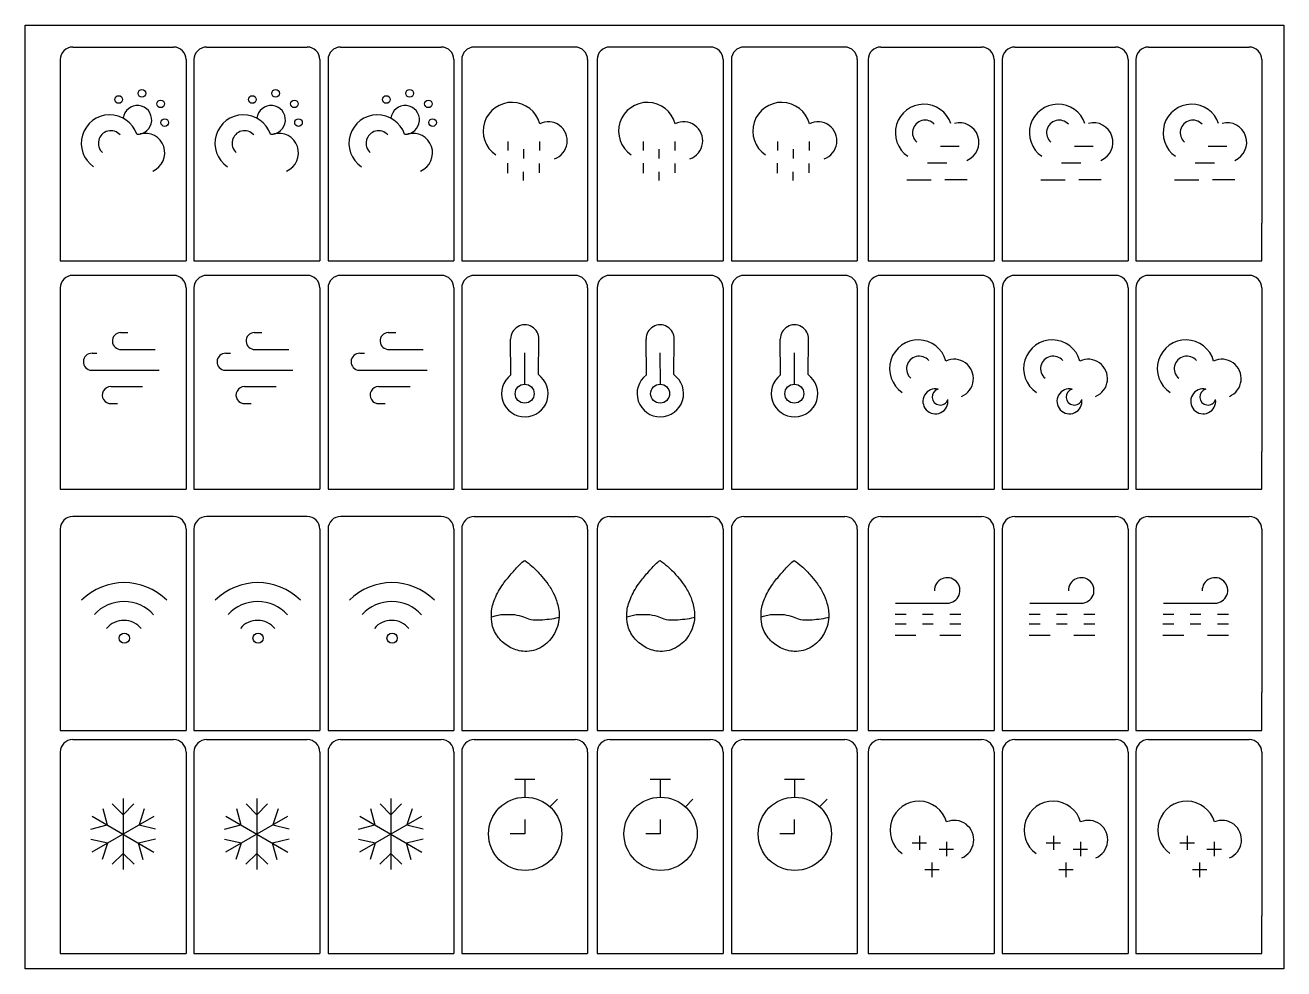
# Model space of a CAD drawing. Header units: millimetres. Extents: x 2133 to 4632, y 1065 to 2652.
# Drawn here: x 3372.7 to 3772.7, y 2005.3 to 2305.3 of the extents above; entities that cross this region are included whole.
import ezdxf

# ---------------------------------------------------------------- set-up
doc = ezdxf.new("R2010")
doc.units = ezdxf.units.MM
doc.layers.add('细实线', color=7, linetype='Continuous', lineweight=25)

msp = doc.modelspace()

# ---------------------------------------------------------------- linework, layer by layer
at = {"color": 7, "linetype": 'Continuous', "lineweight": 25}
for p, q in [((3387.834, 2298.303), (3419.834, 2298.303)), ((3430.326, 2298.303), (3462.326, 2298.303)), ((3472.926, 2298.303), (3504.926, 2298.303)), ((3547.418, 2298.303), (3515.418, 2298.303)), ((3590.462, 2298.303), (3558.462, 2298.303)), ((3633.116, 2298.303), (3601.116, 2298.303)), ((3644.587, 2298.303), (3676.587, 2298.303)), ((3687.187, 2298.303), (3719.187, 2298.303)), ((3729.68, 2298.303), (3761.68, 2298.303)), ((3383.834, 2294.303), (3383.834, 2242.303)), ((3423.834, 2294.303), (3423.834, 2230.303)), ((3426.326, 2294.303), (3426.326, 2230.303)), ((3466.326, 2294.303), (3466.326, 2230.303)), ((3468.926, 2294.303), (3468.926, 2230.303)), ((3508.926, 2294.303), (3508.926, 2230.303)), ((3511.418, 2294.303), (3511.418, 2230.303)), ((3551.418, 2294.303), (3551.418, 2230.303)), ((3554.462, 2294.303), (3554.462, 2230.303)), ((3594.462, 2294.303), (3594.462, 2230.303)), ((3597.116, 2294.303), (3597.116, 2230.303)), ((3637.116, 2294.303), (3637.116, 2230.303)), ((3640.587, 2294.303), (3640.587, 2230.303)), ((3680.587, 2294.303), (3680.587, 2230.303)), ((3683.187, 2294.303), (3683.187, 2230.303)), ((3723.187, 2294.303), (3723.187, 2230.303)), ((3725.68, 2294.303), (3725.68, 2242.303)), ((3765.68, 2294.303), (3765.68, 2242.303)), ((3388.834, 2230.303), (3392.834, 2230.303)), ((3419.834, 2225.719), (3387.834, 2225.719)), ((3462.326, 2225.719), (3430.326, 2225.719)), ((3504.926, 2225.719), (3472.926, 2225.719)), ((3547.418, 2225.719), (3515.418, 2225.719)), ((3590.462, 2225.719), (3558.462, 2225.719)), ((3633.116, 2225.719), (3601.116, 2225.719)), ((3676.587, 2225.719), (3644.587, 2225.719)), ((3719.187, 2225.719), (3687.187, 2225.719)), ((3761.68, 2225.719), (3729.68, 2225.719)), ((3383.834, 2221.719), (3383.834, 2169.719)), ((3423.834, 2221.719), (3423.834, 2169.719)), ((3426.326, 2221.719), (3426.326, 2169.719)), ((3466.326, 2221.719), (3466.326, 2169.719)), ((3468.926, 2221.719), (3468.926, 2169.719)), ((3508.926, 2221.719), (3508.926, 2169.719)), ((3511.418, 2221.719), (3511.418, 2169.719)), ((3551.418, 2221.719), (3551.418, 2169.719)), ((3554.462, 2221.719), (3554.462, 2169.719)), ((3594.462, 2221.719), (3594.462, 2169.719)), ((3597.116, 2221.719), (3597.116, 2169.719)), ((3637.116, 2221.719), (3637.116, 2169.719)), ((3640.587, 2221.719), (3640.587, 2169.719)), ((3680.587, 2221.719), (3680.587, 2169.719)), ((3683.187, 2221.719), (3683.187, 2169.719)), ((3723.187, 2221.719), (3723.187, 2169.719)), ((3725.68, 2221.719), (3725.68, 2169.719)), ((3765.68, 2221.719), (3765.68, 2169.719)), ((3419.834, 2149.068), (3387.834, 2149.068)), ((3462.326, 2149.068), (3430.326, 2149.068)), ((3504.926, 2149.068), (3472.926, 2149.068)), ((3515.418, 2149.068), (3547.418, 2149.068)), ((3558.462, 2149.068), (3590.462, 2149.068)), ((3601.116, 2149.068), (3633.116, 2149.068)), ((3644.587, 2149.068), (3676.587, 2149.068)), ((3687.187, 2149.068), (3719.187, 2149.068)), ((3729.68, 2149.068), (3761.68, 2149.068)), ((3383.834, 2145.068), (3383.834, 2093.068)), ((3423.834, 2145.068), (3423.834, 2093.068)), ((3426.326, 2145.068), (3426.326, 2093.068)), ((3466.326, 2145.068), (3466.326, 2093.068)), ((3468.926, 2145.068), (3468.926, 2093.068)), ((3508.926, 2145.068), (3508.926, 2093.068)), ((3511.418, 2145.068), (3511.418, 2093.068)), ((3551.418, 2145.068), (3551.418, 2093.068)), ((3554.462, 2145.068), (3554.462, 2093.068)), ((3594.462, 2145.068), (3594.462, 2093.068)), ((3597.116, 2145.068), (3597.116, 2093.068)), ((3637.116, 2145.068), (3637.116, 2093.068)), ((3640.587, 2145.068), (3640.587, 2093.068)), ((3680.587, 2145.068), (3680.587, 2093.068)), ((3683.187, 2145.068), (3683.187, 2093.068)), ((3723.187, 2145.068), (3723.187, 2093.068)), ((3725.68, 2145.068), (3725.68, 2093.068)), ((3765.68, 2145.068), (3765.68, 2093.068)), ((3387.834, 2078.143), (3419.834, 2078.143)), ((3430.326, 2078.143), (3462.326, 2078.143)), ((3472.926, 2078.143), (3504.926, 2078.143)), ((3515.418, 2078.143), (3547.418, 2078.143)), ((3558.462, 2078.143), (3590.462, 2078.143)), ((3601.116, 2078.143), (3633.116, 2078.143)), ((3644.587, 2078.143), (3676.587, 2078.143)), ((3687.187, 2078.143), (3719.187, 2078.143)), ((3729.68, 2078.143), (3761.68, 2078.143)), ((3383.834, 2074.143), (3383.834, 2022.143)), ((3423.834, 2074.143), (3423.834, 2022.143)), ((3426.326, 2074.143), (3426.326, 2010.143)), ((3466.326, 2074.143), (3466.326, 2022.143)), ((3468.926, 2074.143), (3468.926, 2022.143)), ((3508.926, 2074.143), (3508.926, 2022.143)), ((3511.418, 2074.143), (3511.418, 2022.143)), ((3551.418, 2074.143), (3551.418, 2022.143)), ((3554.462, 2074.143), (3554.462, 2022.143)), ((3594.462, 2074.143), (3594.462, 2010.143)), ((3597.116, 2074.143), (3597.116, 2022.143)), ((3637.116, 2074.143), (3637.116, 2022.143)), ((3640.587, 2074.143), (3640.587, 2022.143)), ((3680.587, 2074.143), (3680.587, 2022.143)), ((3683.187, 2074.143), (3683.187, 2022.143)), ((3723.187, 2074.143), (3723.187, 2022.143)), ((3725.68, 2074.143), (3725.68, 2022.143)), ((3765.68, 2074.143), (3765.68, 2022.143))]:
    msp.add_line(p, q, dxfattribs=at)
for centre, start, end in [((3387.834, 2294.303), 90, 180), ((3419.834, 2294.303), 0, 90), ((3430.326, 2294.303), 90, 180), ((3462.326, 2294.303), 0, 90), ((3472.926, 2294.303), 90, 180), ((3504.926, 2294.303), 0, 90), ((3515.418, 2294.303), 90, 180), ((3547.418, 2294.303), 0, 90), ((3558.462, 2294.303), 90, 180), ((3590.462, 2294.303), 0, 90), ((3601.116, 2294.303), 90, 180), ((3633.116, 2294.303), 0, 90), ((3644.587, 2294.303), 90, 180), ((3676.587, 2294.303), 0, 90), ((3687.187, 2294.303), 90, 180), ((3719.187, 2294.303), 0, 90), ((3729.68, 2294.303), 90, 180), ((3761.68, 2294.303), 0, 90), ((3387.834, 2221.719), 90, 180), ((3419.834, 2221.719), 0, 90), ((3430.326, 2221.719), 90, 180), ((3462.326, 2221.719), 0, 90), ((3472.926, 2221.719), 90, 180), ((3504.926, 2221.719), 0, 90), ((3515.418, 2221.719), 90, 180), ((3547.418, 2221.719), 0, 90), ((3558.462, 2221.719), 90, 180), ((3590.462, 2221.719), 0, 90), ((3601.116, 2221.719), 90, 180), ((3633.116, 2221.719), 0, 90), ((3644.587, 2221.719), 90, 180), ((3676.587, 2221.719), 0, 90), ((3687.187, 2221.719), 90, 180), ((3719.187, 2221.719), 0, 90), ((3729.68, 2221.719), 90, 180), ((3761.68, 2221.719), 0, 90), ((3387.834, 2145.068), 90, 180), ((3419.834, 2145.068), 0, 90), ((3430.326, 2145.068), 90, 180), ((3462.326, 2145.068), 0, 90), ((3472.926, 2145.068), 90, 180), ((3504.926, 2145.068), 0, 90), ((3515.418, 2145.068), 90, 180), ((3547.418, 2145.068), 0, 90), ((3558.462, 2145.068), 90, 180), ((3590.462, 2145.068), 0, 90), ((3601.116, 2145.068), 90, 180), ((3633.116, 2145.068), 0, 90), ((3644.587, 2145.068), 90, 180), ((3676.587, 2145.068), 0, 90), ((3687.187, 2145.068), 90, 180), ((3719.187, 2145.068), 0, 90), ((3729.68, 2145.068), 90, 180), ((3761.68, 2145.068), 0, 90), ((3387.834, 2074.143), 90, 180), ((3419.834, 2074.143), 0, 90), ((3430.326, 2074.143), 90, 180), ((3462.326, 2074.143), 0, 90), ((3472.926, 2074.143), 90, 180), ((3504.926, 2074.143), 0, 90), ((3515.418, 2074.143), 90, 180), ((3547.418, 2074.143), 0, 90), ((3558.462, 2074.143), 90, 180), ((3590.462, 2074.143), 0, 90), ((3601.116, 2074.143), 90, 180), ((3633.116, 2074.143), 0, 90), ((3644.587, 2074.143), 90, 180), ((3676.587, 2074.143), 0, 90), ((3687.187, 2074.143), 90, 180), ((3719.187, 2074.143), 0, 90), ((3729.68, 2074.143), 90, 180), ((3761.68, 2074.143), 0, 90)]:
    msp.add_arc(centre, 4, start, end, dxfattribs=at)
at = {"layer": '细实线'}
for p, q in [((3526.021, 2268.303), (3526.021, 2265.388)), ((3569.065, 2268.303), (3569.065, 2265.388)), ((3611.719, 2268.303), (3611.719, 2265.388)), ((3531.024, 2265.803), (3531.024, 2262.831)), ((3574.067, 2265.803), (3574.067, 2262.831)), ((3616.721, 2265.803), (3616.721, 2262.831)), ((3663.59, 2266.75), (3669.511, 2266.75)), ((3706.19, 2266.75), (3712.112, 2266.75)), ((3748.683, 2266.75), (3754.605, 2266.75)), ((3525.998, 2261.402), (3525.998, 2258.222)), ((3536.049, 2261.241), (3536.049, 2258.314)), ((3569.042, 2261.402), (3569.042, 2258.222)), ((3579.092, 2261.241), (3579.092, 2258.314)), ((3611.696, 2261.402), (3611.696, 2258.222)), ((3621.746, 2261.241), (3621.746, 2258.314)), ((3659.458, 2261.473), (3665.564, 2261.473)), ((3702.059, 2261.473), (3708.164, 2261.473)), ((3744.552, 2261.473), (3750.657, 2261.473)), ((3530.977, 2258.683), (3530.977, 2255.849)), ((3574.021, 2258.683), (3574.021, 2255.849)), ((3616.675, 2258.683), (3616.675, 2255.849)), ((3652.894, 2256.059), (3660.587, 2256.059)), ((3664.921, 2256.243), (3672.036, 2256.243)), ((3695.494, 2256.059), (3703.187, 2256.059)), ((3707.521, 2256.243), (3714.637, 2256.243)), ((3737.987, 2256.059), (3745.68, 2256.059)), ((3750.014, 2256.243), (3757.129, 2256.243)), ((3383.834, 2242.303), (3383.834, 2230.303)), ((3725.68, 2242.303), (3725.68, 2230.303)), ((3765.68, 2230.303), (3765.68, 2242.303)), ((3383.834, 2230.303), (3388.834, 2230.303)), ((3392.834, 2230.303), (3423.834, 2230.303)), ((3426.326, 2230.303), (3466.326, 2230.303)), ((3468.926, 2230.303), (3508.926, 2230.303)), ((3511.418, 2230.303), (3551.418, 2230.303)), ((3554.462, 2230.303), (3594.462, 2230.303)), ((3597.116, 2230.303), (3637.116, 2230.303)), ((3640.587, 2230.303), (3680.587, 2230.303)), ((3683.187, 2230.303), (3723.187, 2230.303)), ((3725.68, 2230.303), (3765.68, 2230.303)), ((3402.94, 2207.548), (3405.354, 2207.548)), ((3445.433, 2207.548), (3447.847, 2207.548)), ((3488.032, 2207.548), (3490.446, 2207.548)), ((3527.052, 2194.048), (3526.967, 2205.485)), ((3535.764, 2194.156), (3535.918, 2205.457)), ((3570.095, 2194.048), (3570.01, 2205.485)), ((3578.808, 2194.156), (3578.962, 2205.457)), ((3612.749, 2194.048), (3612.664, 2205.485)), ((3621.462, 2194.156), (3621.615, 2205.457)), ((3393.946, 2200.936), (3395.446, 2200.936)), ((3403.229, 2202.162), (3414.02, 2202.162)), ((3436.438, 2200.936), (3437.939, 2200.936)), ((3445.722, 2202.162), (3456.512, 2202.162)), ((3479.038, 2200.936), (3480.538, 2200.936)), ((3488.321, 2202.162), (3499.112, 2202.162)), ((3531.506, 2191.117), (3531.471, 2201.042)), ((3574.549, 2191.117), (3574.515, 2201.042)), ((3617.203, 2191.117), (3617.168, 2201.042)), ((3393.736, 2195.546), (3415.292, 2195.546)), ((3436.229, 2195.546), (3457.785, 2195.546)), ((3478.828, 2195.546), (3500.384, 2195.546)), ((3399.876, 2190.35), (3409.967, 2190.349)), ((3442.369, 2190.35), (3452.46, 2190.349)), ((3484.968, 2190.35), (3495.059, 2190.349)), ((3400.04, 2184.962), (3402.028, 2184.962)), ((3442.532, 2184.962), (3444.521, 2184.962)), ((3485.132, 2184.962), (3487.12, 2184.962)), ((3383.834, 2169.719), (3383.834, 2157.719)), ((3423.834, 2169.719), (3423.834, 2157.719)), ((3426.326, 2169.719), (3426.326, 2157.719)), ((3466.326, 2169.719), (3466.326, 2157.719)), ((3468.926, 2169.719), (3468.926, 2157.719)), ((3508.926, 2169.719), (3508.926, 2157.719)), ((3511.418, 2169.719), (3511.418, 2157.719)), ((3551.418, 2169.719), (3551.418, 2157.719)), ((3554.462, 2169.719), (3554.462, 2157.719)), ((3594.462, 2169.719), (3594.462, 2157.719)), ((3597.116, 2169.719), (3597.116, 2157.719)), ((3637.116, 2169.719), (3637.116, 2157.719)), ((3640.587, 2169.719), (3640.587, 2157.719)), ((3680.587, 2169.719), (3680.587, 2157.719)), ((3683.187, 2169.719), (3683.187, 2157.719)), ((3723.187, 2169.719), (3723.187, 2157.719)), ((3725.68, 2169.719), (3725.68, 2157.719)), ((3765.68, 2157.719), (3765.68, 2169.719)), ((3383.834, 2157.719), (3423.834, 2157.719)), ((3426.326, 2157.719), (3466.326, 2157.719)), ((3468.926, 2157.719), (3508.926, 2157.719)), ((3511.418, 2157.719), (3551.418, 2157.719)), ((3554.462, 2157.719), (3594.462, 2157.719)), ((3597.116, 2157.719), (3637.116, 2157.719)), ((3640.587, 2157.719), (3680.587, 2157.719)), ((3683.187, 2157.719), (3723.187, 2157.719)), ((3725.68, 2157.719), (3765.68, 2157.719)), ((3649.308, 2121.516), (3665.711, 2121.516)), ((3691.909, 2121.516), (3708.312, 2121.516)), ((3734.402, 2121.516), (3750.804, 2121.516)), ((3649.193, 2118.008), (3652.654, 2118.008)), ((3657.847, 2118.008), (3661.248, 2118.008)), ((3666.5, 2118.008), (3670.007, 2118.008)), ((3691.793, 2118.008), (3695.255, 2118.008)), ((3700.447, 2118.008), (3703.848, 2118.008)), ((3709.101, 2118.008), (3712.608, 2118.008)), ((3734.286, 2118.008), (3737.748, 2118.008)), ((3742.94, 2118.008), (3746.341, 2118.008)), ((3751.594, 2118.008), (3755.1, 2118.008)), ((3649.148, 2114.954), (3652.654, 2114.954)), ((3657.847, 2114.954), (3661.248, 2114.954)), ((3666.5, 2114.954), (3670.007, 2114.954)), ((3691.748, 2114.954), (3695.255, 2114.954)), ((3700.447, 2114.954), (3703.848, 2114.954)), ((3709.101, 2114.954), (3712.608, 2114.954)), ((3734.241, 2114.954), (3737.748, 2114.954)), ((3742.94, 2114.954), (3746.341, 2114.954)), ((3751.594, 2114.954), (3755.1, 2114.954)), ((3649.148, 2111.384), (3655.768, 2111.384)), ((3663.354, 2111.384), (3670.051, 2111.384)), ((3691.748, 2111.384), (3698.369, 2111.384)), ((3705.954, 2111.384), (3712.651, 2111.384)), ((3734.241, 2111.384), (3740.862, 2111.384)), ((3748.447, 2111.384), (3755.144, 2111.384)), ((3383.834, 2093.068), (3383.834, 2081.068)), ((3423.834, 2093.068), (3423.834, 2081.068)), ((3426.326, 2093.068), (3426.326, 2081.068)), ((3466.326, 2093.068), (3466.326, 2081.068)), ((3468.926, 2093.068), (3468.926, 2081.068)), ((3508.926, 2093.068), (3508.926, 2081.068)), ((3511.418, 2093.068), (3511.418, 2081.068)), ((3551.418, 2093.068), (3551.418, 2081.068)), ((3554.462, 2093.068), (3554.462, 2081.068)), ((3594.462, 2093.068), (3594.462, 2081.068)), ((3597.116, 2093.068), (3597.116, 2081.068)), ((3637.116, 2093.068), (3637.116, 2081.068)), ((3640.587, 2093.068), (3640.587, 2081.068)), ((3680.587, 2093.068), (3680.587, 2081.068)), ((3683.187, 2093.068), (3683.187, 2081.068)), ((3723.187, 2093.068), (3723.187, 2081.068)), ((3725.68, 2093.068), (3725.68, 2081.068)), ((3765.68, 2081.068), (3765.68, 2093.068)), ((3383.834, 2081.068), (3423.834, 2081.068)), ((3426.326, 2081.068), (3466.326, 2081.068)), ((3468.926, 2081.068), (3508.926, 2081.068)), ((3511.418, 2081.068), (3551.418, 2081.068)), ((3554.462, 2081.068), (3594.462, 2081.068)), ((3597.116, 2081.068), (3637.116, 2081.068)), ((3640.587, 2081.068), (3680.587, 2081.068)), ((3683.187, 2081.068), (3723.187, 2081.068)), ((3725.68, 2081.068), (3765.68, 2081.068)), ((3528.292, 2065.533), (3534.668, 2065.533)), ((3531.48, 2065.533), (3531.482, 2059.825)), ((3571.336, 2065.533), (3577.711, 2065.533)), ((3574.524, 2065.533), (3574.526, 2059.825)), ((3613.99, 2065.533), (3620.365, 2065.533)), ((3617.177, 2065.533), (3617.18, 2059.825)), ((3397.331, 2056.278), (3398.741, 2051.047)), ((3400.37, 2057.75), (3403.795, 2054.25)), ((3403.795, 2059.367), (3403.795, 2036.823)), ((3407.221, 2057.75), (3403.795, 2054.25)), ((3410.545, 2056.172), (3408.907, 2051.063)), ((3439.824, 2056.278), (3441.234, 2051.047)), ((3442.863, 2057.75), (3446.288, 2054.25)), ((3446.288, 2059.367), (3446.288, 2036.823)), ((3449.714, 2057.75), (3446.288, 2054.25)), ((3453.038, 2056.172), (3451.399, 2051.063)), ((3482.423, 2056.278), (3483.833, 2051.047)), ((3485.462, 2057.75), (3488.887, 2054.25)), ((3488.887, 2059.367), (3488.887, 2036.823)), ((3492.313, 2057.75), (3488.887, 2054.25)), ((3495.637, 2056.172), (3493.999, 2051.063)), ((3541.845, 2059.202), (3539.461, 2056.757)), ((3584.889, 2059.202), (3582.504, 2056.757)), ((3627.542, 2059.202), (3625.158, 2056.757)), ((3393.953, 2053.841), (3413.611, 2042.368)), ((3393.979, 2042.47), (3413.688, 2053.815)), ((3436.446, 2053.841), (3456.104, 2042.368)), ((3436.472, 2042.47), (3456.181, 2053.815)), ((3479.045, 2053.841), (3498.704, 2042.368)), ((3479.071, 2042.47), (3498.78, 2053.815)), ((3531.418, 2052.727), (3531.418, 2048.143)), ((3574.462, 2052.727), (3574.462, 2048.143)), ((3617.116, 2052.727), (3617.116, 2048.143)), ((3393.493, 2049.702), (3398.741, 2051.047)), ((3408.907, 2051.063), (3414.054, 2049.757)), ((3435.986, 2049.702), (3441.234, 2051.047)), ((3451.399, 2051.063), (3456.546, 2049.757)), ((3478.585, 2049.702), (3483.833, 2051.047)), ((3493.999, 2051.063), (3499.146, 2049.757)), ((3531.418, 2048.143), (3526.853, 2048.143)), ((3574.462, 2048.143), (3569.897, 2048.143)), ((3617.116, 2048.143), (3612.55, 2048.143)), ((3393.57, 2046.533), (3398.943, 2045.328)), ((3397.287, 2040.076), (3398.943, 2045.328)), ((3414.053, 2046.515), (3408.736, 2045.214)), ((3410.218, 2039.944), (3408.736, 2045.214)), ((3436.063, 2046.533), (3441.436, 2045.328)), ((3439.779, 2040.076), (3441.436, 2045.328)), ((3456.546, 2046.515), (3451.229, 2045.214)), ((3452.711, 2039.944), (3451.229, 2045.214)), ((3478.662, 2046.533), (3484.035, 2045.328)), ((3482.379, 2040.076), (3484.035, 2045.328)), ((3499.145, 2046.515), (3493.828, 2045.214)), ((3495.31, 2039.944), (3493.828, 2045.214)), ((3654.534, 2045.352), (3659.146, 2045.352)), ((3656.88, 2047.564), (3656.88, 2043.047)), ((3665.424, 2045.619), (3665.424, 2041.062)), ((3697.135, 2045.352), (3701.747, 2045.352)), ((3699.481, 2047.564), (3699.481, 2043.047)), ((3708.025, 2045.619), (3708.025, 2041.062)), ((3739.628, 2045.352), (3744.239, 2045.352)), ((3741.974, 2047.564), (3741.974, 2043.047)), ((3750.517, 2045.619), (3750.517, 2041.062)), ((3400.283, 2038.486), (3403.795, 2041.981)), ((3407.307, 2038.486), (3403.795, 2041.981)), ((3442.776, 2038.486), (3446.288, 2041.981)), ((3449.8, 2038.486), (3446.288, 2041.981)), ((3485.375, 2038.486), (3488.887, 2041.981)), ((3492.399, 2038.486), (3488.887, 2041.981)), ((3663.145, 2043.354), (3667.73, 2043.354)), ((3705.745, 2043.354), (3710.331, 2043.354)), ((3748.238, 2043.354), (3752.823, 2043.354)), ((3658.597, 2036.834), (3663.143, 2036.834)), ((3660.837, 2039.086), (3660.837, 2034.41)), ((3701.198, 2036.834), (3705.743, 2036.834)), ((3703.437, 2039.086), (3703.437, 2034.41)), ((3743.691, 2036.834), (3748.236, 2036.834)), ((3745.93, 2039.086), (3745.93, 2034.41)), ((3383.834, 2022.143), (3383.834, 2010.143)), ((3423.834, 2022.143), (3423.834, 2010.143)), ((3466.326, 2022.143), (3466.326, 2010.143)), ((3468.926, 2022.143), (3468.926, 2010.143)), ((3508.926, 2022.143), (3508.926, 2010.143)), ((3511.418, 2022.143), (3511.418, 2010.143)), ((3551.418, 2022.143), (3551.418, 2010.143)), ((3554.462, 2022.143), (3554.462, 2010.143)), ((3597.116, 2022.143), (3597.116, 2010.143)), ((3637.116, 2022.143), (3637.116, 2010.143)), ((3640.587, 2022.143), (3640.587, 2010.143)), ((3680.587, 2022.143), (3680.587, 2010.143)), ((3683.187, 2022.143), (3683.187, 2010.143)), ((3723.187, 2022.143), (3723.187, 2010.143)), ((3725.68, 2022.143), (3725.68, 2010.143)), ((3765.68, 2010.143), (3765.68, 2022.143)), ((3383.834, 2010.143), (3423.834, 2010.143)), ((3426.326, 2010.143), (3466.326, 2010.143)), ((3468.926, 2010.143), (3508.926, 2010.143)), ((3511.418, 2010.143), (3551.418, 2010.143)), ((3554.462, 2010.143), (3594.462, 2010.143)), ((3597.116, 2010.143), (3637.116, 2010.143)), ((3640.587, 2010.143), (3680.587, 2010.143)), ((3683.187, 2010.143), (3723.187, 2010.143)), ((3725.68, 2010.143), (3765.68, 2010.143))]:
    msp.add_line(p, q, dxfattribs=at)
msp.add_lwpolyline([(3372.679, 2305.263), (3772.679, 2305.263), (3772.679, 2005.263), (3372.679, 2005.263)], close=True, dxfattribs=at)
for centre, radius in [((3409.776, 2283.589), 1.211), ((3452.269, 2283.589), 1.211), ((3494.868, 2283.589), 1.211), ((3402.408, 2281.633), 1.211), ((3415.743, 2280.248), 1.211), ((3444.9, 2281.633), 1.211), ((3458.236, 2280.248), 1.211), ((3487.5, 2281.633), 1.211), ((3500.835, 2280.248), 1.211), ((3417.048, 2274.298), 1.211), ((3459.541, 2274.298), 1.211), ((3502.14, 2274.298), 1.211), ((3531.418, 2188.112), 3.006), ((3574.462, 2188.112), 3.006), ((3617.116, 2188.112), 3.006), ((3404.188, 2110.371), 1.616), ((3446.681, 2110.371), 1.616), ((3489.28, 2110.371), 1.616), ((3531.582, 2048.174), 11.651), ((3574.626, 2048.174), 11.651), ((3617.28, 2048.174), 11.651)]:
    msp.add_circle(centre, radius, dxfattribs=at)
for centre, radius, start, end in [((3527.359, 2271.573), 9.141, 14.98579, 235.79008), ((3570.403, 2271.573), 9.141, 14.98579, 235.79008), ((3613.056, 2271.573), 9.141, 14.98579, 235.79008), ((3658.288, 2271.063), 9.063, 18.71802, 235.61331), ((3700.888, 2271.063), 9.063, 18.71802, 235.61331), ((3743.381, 2271.063), 9.063, 18.71802, 235.61331), ((3399.554, 2267.693), 9.063, 18.71802, 235.61331), ((3408.351, 2275.146), 4.549, 267.30766, 173.23384), ((3442.047, 2267.693), 9.063, 18.71802, 235.61331), ((3450.844, 2275.146), 4.549, 267.30766, 173.23384), ((3484.646, 2267.693), 9.063, 18.71802, 235.61331), ((3493.443, 2275.146), 4.549, 267.30766, 173.23384), ((3538.885, 2268.501), 6.067, 289.33309, 116.37754), ((3581.929, 2268.501), 6.067, 289.33309, 116.37754), ((3624.582, 2268.501), 6.067, 289.33309, 116.37754), ((3658.642, 2271.091), 3.977, 41.82376, 228.40646), ((3669.546, 2268.017), 6.239, 292.85881, 104.66995), ((3701.243, 2271.091), 3.977, 41.82376, 228.40646), ((3712.146, 2268.017), 6.239, 292.85881, 104.66995), ((3743.735, 2271.091), 3.977, 41.82376, 228.40646), ((3754.639, 2268.017), 6.239, 292.85881, 104.66995), ((3399.908, 2267.721), 3.977, 41.82376, 228.40646), ((3410.812, 2264.647), 6.239, 292.85881, 104.66995), ((3442.401, 2267.721), 3.977, 41.82376, 228.40646), ((3453.305, 2264.647), 6.239, 292.85881, 104.66995), ((3485, 2267.721), 3.977, 41.82376, 228.40646), ((3495.904, 2264.647), 6.239, 292.85881, 104.66995), ((3531.443, 2205.518), 4.476, 359.2199, 180.4259), ((3574.486, 2205.518), 4.476, 359.2199, 180.4259), ((3617.14, 2205.518), 4.476, 359.2199, 180.4259), ((3403.086, 2204.855), 2.697, 93.09215, 273.04637), ((3445.579, 2204.855), 2.697, 93.09215, 273.04637), ((3488.178, 2204.855), 2.697, 93.09215, 273.04637), ((3656.49, 2196.092), 9.108, 15.2554, 236.30418), ((3699.09, 2196.092), 9.108, 15.2554, 236.30418), ((3741.583, 2196.092), 9.108, 15.2554, 236.30418), ((3393.859, 2198.24), 2.697, 88.16431, 267.38621), ((3436.352, 2198.24), 2.697, 88.16431, 267.38621), ((3478.951, 2198.24), 2.697, 88.16431, 267.38621), ((3656.764, 2196.047), 3.998, 40.23433, 229.87907), ((3699.364, 2196.047), 3.998, 40.23433, 229.87907), ((3741.857, 2196.047), 3.998, 40.23433, 229.87907), ((3667.877, 2192.907), 6.158, 292.85682, 114.96642), ((3710.477, 2192.907), 6.158, 292.85682, 114.96642), ((3752.97, 2192.907), 6.158, 292.85682, 114.96642), ((3531.481, 2188.125), 7.397, 126.78959, 54.61992), ((3574.525, 2188.125), 7.397, 126.78959, 54.61992), ((3617.179, 2188.125), 7.397, 126.78959, 54.61992), ((3399.876, 2187.653), 2.697, 89.99404, 273.48121), ((3442.369, 2187.653), 2.697, 89.99404, 273.48121), ((3484.968, 2187.653), 2.697, 89.99404, 273.48121), ((3661.955, 2185.676), 3.977, 77.25982, 7.77997), ((3663.473, 2187.067), 2.569, 104.43839, 340.6014), ((3704.556, 2185.676), 3.977, 77.25982, 7.77997), ((3706.073, 2187.067), 2.569, 104.43839, 340.6014), ((3747.049, 2185.676), 3.977, 77.25982, 7.77997), ((3748.566, 2187.067), 2.569, 104.43839, 340.6014), ((3404.135, 2108.816), 19.215, 45.27849, 134.72296), ((3446.627, 2108.816), 19.215, 45.27849, 134.72296), ((3489.227, 2108.816), 19.215, 45.27849, 134.72296), ((3665.708, 2125.568), 4.051, 269.95556, 181.86869), ((3708.308, 2125.568), 4.051, 269.95556, 181.86869), ((3750.801, 2125.568), 4.051, 269.95556, 181.86869), ((3404.069, 2109.331), 12.713, 42.0375, 137.66479), ((3446.562, 2109.331), 12.713, 42.0375, 137.66479), ((3489.161, 2109.331), 12.713, 42.0375, 137.66479), ((3404.037, 2108.902), 7.146, 39.37888, 139.94851), ((3446.53, 2108.902), 7.146, 39.37888, 139.94851), ((3489.129, 2108.902), 7.146, 39.37888, 139.94851), ((3656.701, 2049.396), 9.165, 16.14834, 234.61217), ((3699.302, 2049.396), 9.165, 16.14834, 234.61217), ((3741.795, 2049.396), 9.165, 16.14834, 234.61217), ((3667.959, 2046.274), 6.18, 292.2304, 113.40446), ((3710.56, 2046.274), 6.18, 292.2304, 113.40446), ((3753.052, 2046.274), 6.18, 292.2304, 113.40446)]:
    msp.add_arc(centre, radius, start, end, dxfattribs=at)
for points in [[(3536.141, 2268.303), (3536.141, 2265.411)], [(3579.185, 2268.303), (3579.185, 2265.411)], [(3621.838, 2268.303), (3621.838, 2265.411)], [(3531.418, 2135.127), (3529.944, 2133.861), (3527.145, 2130.784), (3524.536, 2127.572), (3521.968, 2122.901), (3520.857, 2118.545), (3520.857, 2117.148), (3521.232, 2114.116), (3523.505, 2110.055), (3527.021, 2107.362), (3531.418, 2106.183), (3536.873, 2107.593), (3540.524, 2111.245), (3542.367, 2117.057), (3541.799, 2121.544), (3540.514, 2124.795), (3538.451, 2128.057), (3536.358, 2130.653), (3533.73, 2133.231), (3531.418, 2135.127)], [(3574.462, 2135.127), (3572.988, 2133.861), (3570.189, 2130.784), (3567.58, 2127.572), (3565.011, 2122.901), (3563.901, 2118.545), (3563.901, 2117.148), (3564.275, 2114.116), (3566.549, 2110.055), (3570.064, 2107.362), (3574.462, 2106.183), (3579.916, 2107.593), (3583.568, 2111.245), (3585.41, 2117.057), (3584.842, 2121.544), (3583.558, 2124.795), (3581.495, 2128.057), (3579.402, 2130.653), (3576.774, 2133.231), (3574.462, 2135.127)], [(3617.116, 2135.127), (3615.642, 2133.861), (3612.843, 2130.784), (3610.233, 2127.572), (3607.665, 2122.901), (3606.555, 2118.545), (3606.555, 2117.148), (3606.929, 2114.116), (3609.203, 2110.055), (3612.718, 2107.362), (3617.116, 2106.183), (3622.57, 2107.593), (3626.222, 2111.245), (3628.064, 2117.057), (3627.496, 2121.544), (3626.212, 2124.795), (3624.149, 2128.057), (3622.056, 2130.653), (3619.428, 2133.231), (3617.116, 2135.127)], [(3520.857, 2117.148), (3522.497, 2117.607), (3524.32, 2117.922), (3525.225, 2117.922), (3527.402, 2117.922), (3530.458, 2117.358), (3532.609, 2116.558), (3535.652, 2116.165), (3538.511, 2116.375), (3541.475, 2116.834), (3542.367, 2117.057)], [(3563.901, 2117.148), (3565.54, 2117.607), (3567.363, 2117.922), (3568.268, 2117.922), (3570.446, 2117.922), (3573.501, 2117.358), (3575.652, 2116.558), (3578.695, 2116.165), (3581.554, 2116.375), (3584.518, 2116.834), (3585.41, 2117.057)], [(3606.555, 2117.148), (3608.194, 2117.607), (3610.017, 2117.922), (3610.922, 2117.922), (3613.099, 2117.922), (3616.155, 2117.358), (3618.306, 2116.558), (3621.349, 2116.165), (3624.208, 2116.375), (3627.172, 2116.834), (3628.064, 2117.057)]]:
    msp.add_spline(points, degree=3, dxfattribs=at)

doc.saveas('drawing.dxf')
